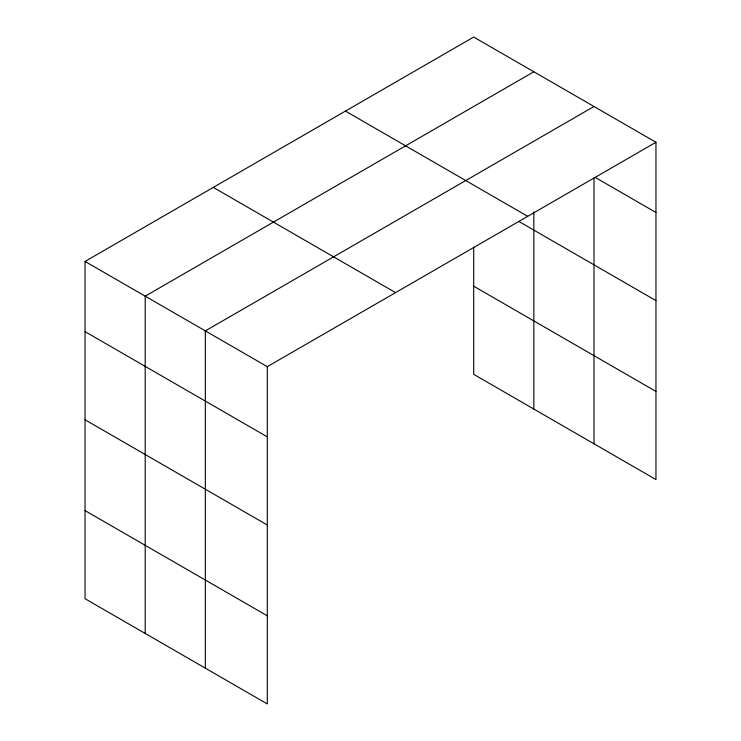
<?xml version="1.0" encoding="UTF-8"?>
<svg xmlns="http://www.w3.org/2000/svg" width="741" height="741" viewBox="0 0 741 741"><rect width="100%" height="100%" fill="white"/><g stroke="black" fill="none" stroke-linecap="round" stroke-linejoin="round"><path stroke-width="1.11" d="M533.844 211.806L533.844 409.06M593.995 177.849L593.995 443.785M473.694 247.114L473.694 374.335L655.961 479.557L655.961 142.281L473.694 37.05L85.039 261.443L85.039 598.719L267.306 703.95L267.306 366.665L85.039 261.443M533.844 71.775L145.19 296.168L145.19 633.444M593.995 106.5L205.331 330.894L205.331 668.169M267.306 366.665L655.961 142.281M594.995 177.284L655.961 212.482M345.436 111.094L527.703 216.326M518.811 221.429L655.961 300.624M473.694 286.193L655.961 391.424M213.297 187.39L395.564 292.621M85.039 331.644L267.306 436.875M85.039 419.776L267.306 525.008M85.039 510.586L267.306 615.817"/></g></svg>
